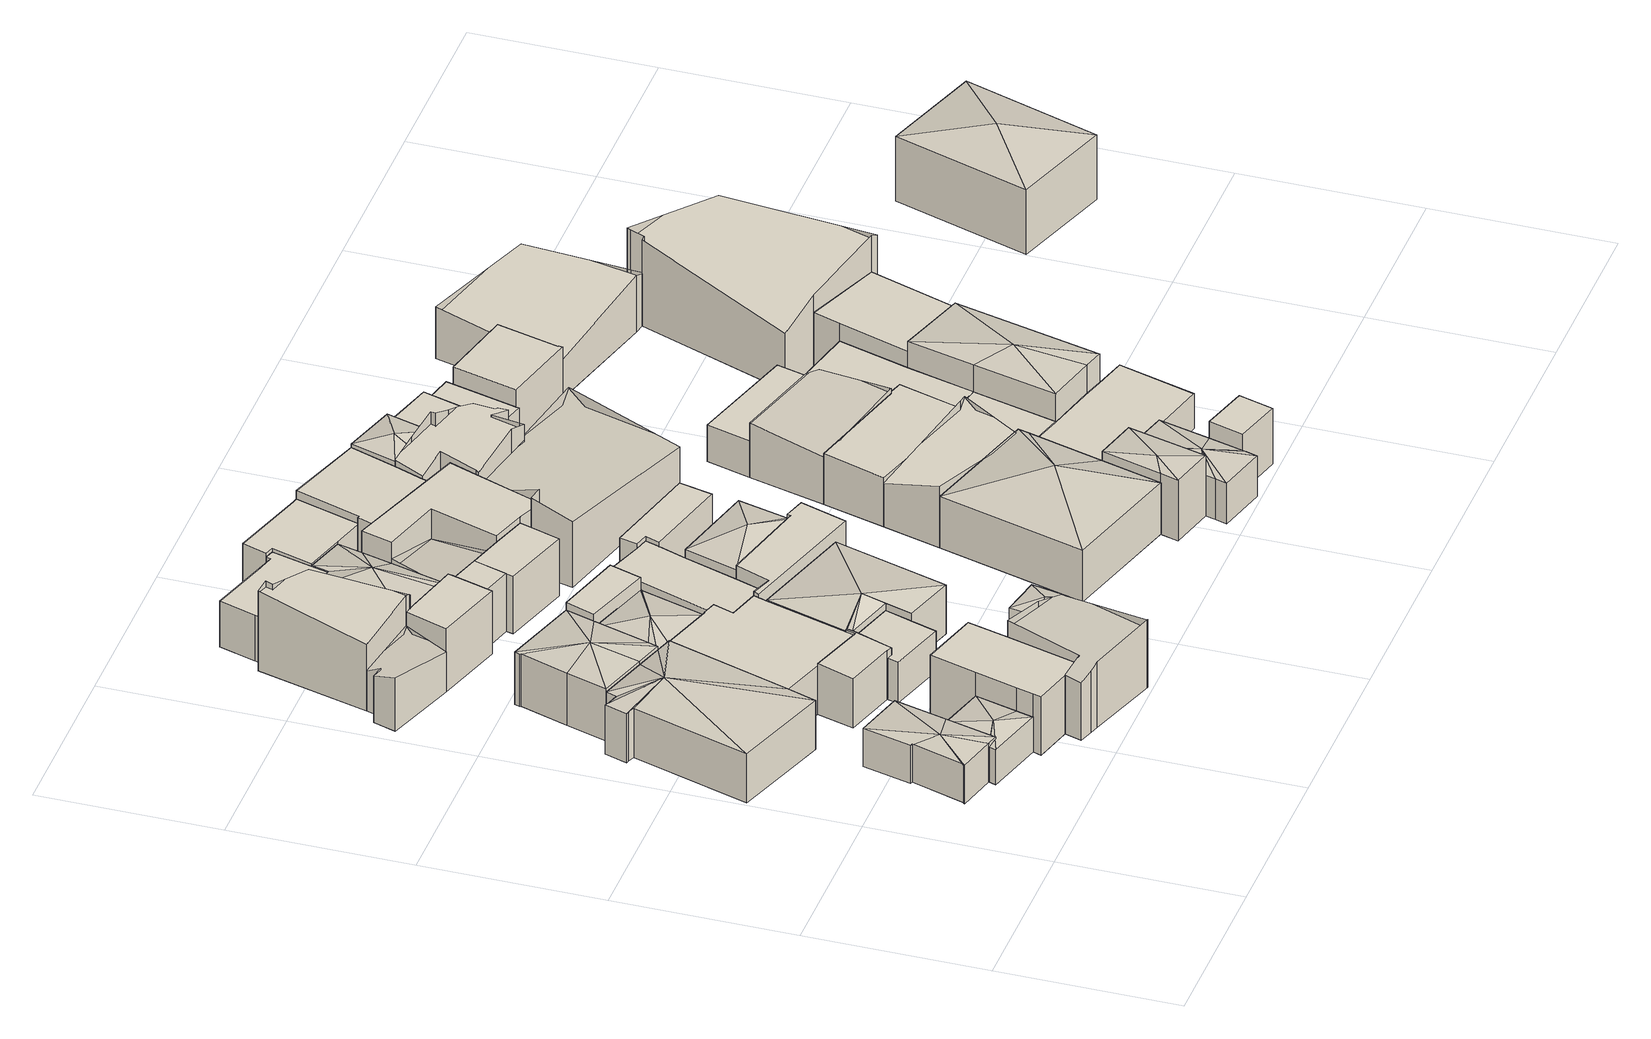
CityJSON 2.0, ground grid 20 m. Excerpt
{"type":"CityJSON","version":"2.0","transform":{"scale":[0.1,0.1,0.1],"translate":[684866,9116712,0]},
"CityObjects":{
"building1":{"type":"Building","attributes":{"Building Type":"Residential","Roof Shape":"hip","Roof Material":"Concrete Glazed Tile","Roof Material Code":"1","Roof Direction":"northwest","Building Height":4.62,"Roof Slope":29.8,"Footprint Area":68.24,"Solar PV Capacity Low":8.54,"Solar PV Capacity High":11.22,"Solar Annual Energy Low":12320,"Solar Annual Energy High":16236,"Suitable PV Area":51.01},"geometry":[{"type":"MultiSurface","lod":"2.2","boundaries":[[[0,1,2,3,4,5,6,7,8,9]],[[9,8,10,11]],[[8,7,12,10]],[[7,6,13,12]],[[6,5,14,13]],[[5,4,15,14]],[[4,3,16,15]],[[3,2,17,16]],[[2,1,18,17]],[[1,0,19,18]],[[0,9,11,19]],[[11,10,20]],[[10,12,20]],[[12,13,20]],[[13,14,20]],[[14,15,20]],[[15,16,20]],[[16,17,20]],[[17,18,20]],[[18,19,20]],[[19,11,20]]]}]},
"building2":{"type":"Building","attributes":{"Building Type":"Residential","Roof Shape":"hip","Roof Material":"Concrete Glazed Tile","Roof Material Code":"1","Roof Direction":"northwest","Building Height":4.24,"Roof Slope":22.6,"Footprint Area":38.37,"Solar PV Capacity Low":4.8,"Solar PV Capacity High":6.31,"Solar Annual Energy Low":6927,"Solar Annual Energy High":9129,"Suitable PV Area":28.68},"geometry":[{"type":"MultiSurface","lod":"2.2","boundaries":[[[21,22,23,8,7,6,24]],[[24,6,25,26]],[[6,7,27,25]],[[7,8,28,27]],[[8,23,29,28]],[[23,22,30,29]],[[22,21,31,30]],[[21,24,26,31]],[[26,25,32]],[[25,27,32]],[[27,28,32]],[[28,29,32]],[[29,30,32]],[[30,31,32]],[[31,26,32]]]}]},
"building3":{"type":"Building","attributes":{"Building Type":"Residential","Roof Shape":"hip","Roof Material":"Concrete Glazed Tile","Roof Material Code":"1","Roof Direction":"northwest","Building Height":5.89,"Roof Slope":23.3,"Footprint Area":209.99,"Solar PV Capacity Low":26.29,"Solar PV Capacity High":34.53,"Solar Annual Energy Low":37913,"Solar Annual Energy High":49966,"Suitable PV Area":156.97},"geometry":[{"type":"MultiSurface","lod":"2.2","boundaries":[[[33,34,35,36,37,38,39,40,41,42,43,44,45]],[[45,44,46,47]],[[44,43,48,46]],[[43,42,49,48]],[[42,41,50,49]],[[41,40,51,50]],[[40,39,52,51]],[[39,38,53,52]],[[38,37,54,53]],[[37,36,55,54]],[[36,35,56,55]],[[35,34,57,56]],[[34,33,58,57]],[[33,45,47,58]],[[47,46,59]],[[46,48,59]],[[48,49,59]],[[49,50,59]],[[50,51,59]],[[51,52,59]],[[52,53,59]],[[53,54,59]],[[54,55,59]],[[55,56,59]],[[56,57,59]],[[57,58,59]],[[58,47,59]]]}]},
"building4":{"type":"Building","attributes":{"Building Type":"Residential","Roof Shape":"flat","Roof Material":"Clay Tile Shingle","Roof Material Code":"3","Roof Direction":"northwest","Building Height":7.02,"Roof Slope":9.8,"Footprint Area":90.69,"Solar PV Capacity Low":11.35,"Solar PV Capacity High":14.91,"Solar Annual Energy Low":16374,"Solar Annual Energy High":21579,"Suitable PV Area":67.79},"geometry":[{"type":"MultiSurface","lod":"2.2","boundaries":[[[60,23,22,21,61,62,63,64,65]],[[65,64,66,67]],[[64,63,68,66]],[[63,62,69,68]],[[62,61,70,69]],[[61,21,71,70]],[[21,22,72,71]],[[22,23,73,72]],[[23,60,74,73]],[[60,65,67,74]],[[67,66,68,69,70,71,72,73,74]]]}]},
"building5":{"type":"Building","attributes":{"Building Type":"Residential","Roof Shape":"gable","Roof Material":"Concrete Glazed Tile","Roof Material Code":"1","Roof Direction":"northwest","Building Height":4.76,"Roof Slope":33.9,"Footprint Area":37.59,"Solar PV Capacity Low":4.71,"Solar PV Capacity High":6.18,"Solar Annual Energy Low":6787,"Solar Annual Energy High":8945,"Suitable PV Area":28.1},"geometry":[{"type":"MultiSurface","lod":"2.2","boundaries":[[[75,76,77,78,79,80]],[[80,79,81,82]],[[79,78,83,81]],[[78,77,84,83]],[[77,76,85,84]],[[76,75,86,85]],[[75,80,82,86]],[[82,81,83,84,85,86]]]}]},
"building6":{"type":"Building","attributes":{"Building Type":"Residential","Roof Shape":"hip","Roof Material":"Concrete Glazed Tile","Roof Material Code":"1","Roof Direction":"northwest","Building Height":6.3,"Roof Slope":21.3,"Footprint Area":99.25,"Solar PV Capacity Low":12.43,"Solar PV Capacity High":16.32,"Solar Annual Energy Low":17918,"Solar Annual Energy High":23615,"Suitable PV Area":74.19},"geometry":[{"type":"MultiSurface","lod":"2.2","boundaries":[[[87,88,89,90,91,92,93,43,42,41]],[[41,42,94,95]],[[42,43,96,94]],[[43,93,97,96]],[[93,92,98,97]],[[92,91,99,98]],[[91,90,100,99]],[[90,89,101,100]],[[89,88,102,101]],[[88,87,103,102]],[[87,41,95,103]],[[95,94,104]],[[94,96,104]],[[96,97,104]],[[97,98,104]],[[98,99,104]],[[99,100,104]],[[100,101,104]],[[101,102,104]],[[102,103,104]],[[103,95,104]]]}]},
"building7":{"type":"Building","attributes":{"Building Type":"Residential","Roof Shape":"shed","Roof Material":"Concrete Glazed Tile","Roof Material Code":"1","Roof Direction":"northwest","Building Height":5.85,"Roof Slope":20,"Footprint Area":28.72,"Solar PV Capacity Low":3.6,"Solar PV Capacity High":4.72,"Solar Annual Energy Low":5186,"Solar Annual Energy High":6834,"Suitable PV Area":21.47},"geometry":[{"type":"MultiSurface","lod":"2.2","boundaries":[[[105,106,107,108,109,110,111,112]],[[112,111,113,114]],[[111,110,115,113]],[[110,109,116,115]],[[109,108,117,116]],[[108,107,118,117]],[[107,106,119,118]],[[106,105,120,119]],[[105,112,114,120]],[[114,113,115,116,117,118,119,120]]]}]},
"building8":{"type":"Building","attributes":{"Building Type":"Residential","Roof Shape":"gable","Roof Material":"Clay Tile Shingle","Roof Material Code":"3","Roof Direction":"northwest","Building Height":6.86,"Roof Slope":26,"Footprint Area":99.42,"Solar PV Capacity Low":12.45,"Solar PV Capacity High":16.35,"Solar Annual Energy Low":17950,"Solar Annual Energy High":23656,"Suitable PV Area":74.32},"geometry":[{"type":"MultiSurface","lod":"2.2","boundaries":[[[121,64,63,62,122,123,124,125,126,127,128]],[[128,127,129,130]],[[127,126,131,129]],[[126,125,132,131]],[[125,124,133,132]],[[124,123,134,133]],[[123,122,135,134]],[[122,62,136,135]],[[62,63,137,136]],[[63,64,138,137]],[[64,121,139,138]],[[121,128,130,139]],[[130,129,131,132,133,134,135,136,137,138,139]]]}]},
"building9":{"type":"Building","attributes":{"Building Type":"Residential","Roof Shape":"flat","Roof Material":"Concrete Glazed Tile","Roof Material Code":"1","Roof Direction":"northwest","Building Height":5.78,"Roof Slope":13.7,"Footprint Area":158.41,"Solar PV Capacity Low":19.83,"Solar PV Capacity High":26.05,"Solar Annual Energy Low":28600,"Solar Annual Energy High":37692,"Suitable PV Area":118.41},"geometry":[{"type":"MultiSurface","lod":"2.2","boundaries":[[[40,39,107,106,105,140,141,142,143,144,145,146]],[[146,145,147,148]],[[145,144,149,147]],[[144,143,150,149]],[[143,142,151,150]],[[142,141,152,151]],[[141,140,153,152]],[[140,105,154,153]],[[105,106,155,154]],[[106,107,156,155]],[[107,39,157,156]],[[39,40,158,157]],[[40,146,148,158]],[[148,147,149,150,151,152,153,154,155,156,157,158]]]}]},
"building10":{"type":"Building","attributes":{"Building Type":"Residential","Roof Shape":"gable","Roof Material":"Concrete Glazed Tile","Roof Material Code":"1","Roof Direction":"northwest","Building Height":7.99,"Roof Slope":26.5,"Footprint Area":95.45,"Solar PV Capacity Low":11.95,"Solar PV Capacity High":15.7,"Solar Annual Energy Low":17233,"Solar Annual Energy High":22712,"Suitable PV Area":71.35},"geometry":[{"type":"MultiSurface","lod":"2.2","boundaries":[[[159,160,161,162,76,75,163,164]],[[164,163,165,166]],[[163,75,167,165]],[[75,76,168,167]],[[76,162,169,168]],[[162,161,170,169]],[[161,160,171,170]],[[160,159,172,171]],[[159,164,166,172]],[[166,165,167,168,169,170,171,172]]]}]},
"building11":{"type":"Building","attributes":{"Building Type":"Residential","Roof Shape":"shed","Roof Material":"Concrete Glazed Tile","Roof Material Code":"1","Roof Direction":"northwest","Building Height":4.9,"Roof Slope":13.9,"Footprint Area":36.56,"Solar PV Capacity Low":4.58,"Solar PV Capacity High":6.01,"Solar Annual Energy Low":6600,"Solar Annual Energy High":8699,"Suitable PV Area":27.33},"geometry":[{"type":"MultiSurface","lod":"2.2","boundaries":[[[111,110,109,173,174,175,176]],[[176,175,177,178]],[[175,174,179,177]],[[174,173,180,179]],[[173,109,181,180]],[[109,110,182,181]],[[110,111,183,182]],[[111,176,178,183]],[[178,177,179,180,181,182,183]]]}]},
"building12":{"type":"Building","attributes":{"Building Type":"Residential","Roof Shape":"flat","Roof Material":"Concrete Glazed Tile","Roof Material Code":"1","Roof Direction":"northwest","Building Height":7.61,"Roof Slope":11.7,"Footprint Area":41.42,"Solar PV Capacity Low":5.19,"Solar PV Capacity High":6.81,"Solar Annual Energy Low":7478,"Solar Annual Energy High":9855,"Suitable PV Area":30.96},"geometry":[{"type":"MultiSurface","lod":"2.2","boundaries":[[[184,185,186,163,75,80,187]],[[187,80,188,189]],[[80,75,190,188]],[[75,163,191,190]],[[163,186,192,191]],[[186,185,193,192]],[[185,184,194,193]],[[184,187,189,194]],[[189,188,190,191,192,193,194]]]}]},
"building13":{"type":"Building","attributes":{"Building Type":"Residential","Roof Shape":"hip","Roof Material":"Concrete Glazed Tile","Roof Material Code":"1","Roof Direction":"northwest","Building Height":5.52,"Roof Slope":25.6,"Footprint Area":62.29,"Solar PV Capacity Low":7.8,"Solar PV Capacity High":10.24,"Solar Annual Energy Low":11246,"Solar Annual Energy High":14821,"Suitable PV Area":46.56},"geometry":[{"type":"MultiSurface","lod":"2.2","boundaries":[[[88,87,41,40,146,145,195,196]],[[196,195,197,198]],[[195,145,199,197]],[[145,146,200,199]],[[146,40,201,200]],[[40,41,202,201]],[[41,87,203,202]],[[87,88,204,203]],[[88,196,198,204]],[[198,197,205]],[[197,199,205]],[[199,200,205]],[[200,201,205]],[[201,202,205]],[[202,203,205]],[[203,204,205]],[[204,198,205]]]}]},
"building14":{"type":"Building","attributes":{"Building Type":"Residential","Roof Shape":"hip","Roof Material":"Concrete Glazed Tile","Roof Material Code":"1","Roof Direction":"northwest","Building Height":6.56,"Roof Slope":26.4,"Footprint Area":16.29,"Solar PV Capacity Low":2.04,"Solar PV Capacity High":2.68,"Solar Annual Energy Low":2941,"Solar Annual Energy High":3876,"Suitable PV Area":12.18},"geometry":[{"type":"MultiSurface","lod":"2.2","boundaries":[[[206,121,128,127,207,208]],[[208,207,209,210]],[[207,127,211,209]],[[127,128,212,211]],[[128,121,213,212]],[[121,206,214,213]],[[206,208,210,214]],[[210,209,215]],[[209,211,215]],[[211,212,215]],[[212,213,215]],[[213,214,215]],[[214,210,215]]]}]},
"building15":{"type":"Building","attributes":{"Building Type":"Residential","Roof Shape":"shed","Roof Material":"Concrete Glazed Tile","Roof Material Code":"1","Roof Direction":"northwest","Building Height":7,"Roof Slope":20,"Footprint Area":27.65,"Solar PV Capacity Low":3.46,"Solar PV Capacity High":4.55,"Solar Annual Energy Low":4992,"Solar Annual Energy High":6579,"Suitable PV Area":20.67},"geometry":[{"type":"MultiSurface","lod":"2.2","boundaries":[[[89,88,195,216]],[[216,195,217,218]],[[195,88,219,217]],[[88,89,220,219]],[[89,216,218,220]],[[218,217,219,220]]]}]},
"building16":{"type":"Building","attributes":{"Building Type":"Residential","Roof Shape":"flat","Roof Material":"Concrete Glazed Tile","Roof Material Code":"1","Roof Direction":"northwest","Building Height":5.49,"Roof Slope":6.1,"Footprint Area":63.83,"Solar PV Capacity Low":7.99,"Solar PV Capacity High":10.5,"Solar Annual Energy Low":11524,"Solar Annual Energy High":15188,"Suitable PV Area":47.71},"geometry":[{"type":"MultiSurface","lod":"2.2","boundaries":[[[221,222,223,224,225,161,160,159,226,227,228]],[[228,227,229,230]],[[227,226,231,229]],[[226,159,232,231]],[[159,160,233,232]],[[160,161,234,233]],[[161,225,235,234]],[[225,224,236,235]],[[224,223,237,236]],[[223,222,238,237]],[[222,221,239,238]],[[221,228,230,239]],[[230,229,231,232,233,234,235,236,237,238,239]]]}]},
"building17":{"type":"Building","attributes":{"Building Type":"Residential","Roof Shape":"shed","Roof Material":"Concrete Glazed Tile","Roof Material Code":"1","Roof Direction":"northwest","Building Height":6.96,"Roof Slope":13.2,"Footprint Area":15.52,"Solar PV Capacity Low":1.94,"Solar PV Capacity High":2.55,"Solar Annual Energy Low":2802,"Solar Annual Energy High":3692,"Suitable PV Area":11.6},"geometry":[{"type":"MultiSurface","lod":"2.2","boundaries":[[[240,241,185,184]],[[184,185,242,243]],[[185,241,244,242]],[[241,240,245,244]],[[240,184,243,245]],[[243,242,244,245]]]}]},
"building18":{"type":"Building","attributes":{"Building Type":"Residential","Roof Shape":"hip","Roof Material":"Concrete Glazed Tile","Roof Material Code":"1","Roof Direction":"northwest","Building Height":5.87,"Roof Slope":26.1,"Footprint Area":142.5,"Solar PV Capacity Low":17.84,"Solar PV Capacity High":23.43,"Solar Annual Energy Low":25728,"Solar Annual Energy High":33907,"Suitable PV Area":106.52},"geometry":[{"type":"MultiSurface","lod":"2.2","boundaries":[[[140,105,112,111,176,175,246,247]],[[247,246,248,249]],[[246,175,250,248]],[[175,176,251,250]],[[176,111,252,251]],[[111,112,253,252]],[[112,105,254,253]],[[105,140,255,254]],[[140,247,249,255]],[[249,248,256]],[[248,250,256]],[[250,251,256]],[[251,252,256]],[[252,253,256]],[[253,254,256]],[[254,255,256]],[[255,249,256]]]}]},
"building19":{"type":"Building","attributes":{"Building Type":"Residential","Roof Shape":"hip","Roof Material":"Concrete Glazed Tile","Roof Material Code":"1","Roof Direction":"northwest","Building Height":5.6,"Roof Slope":26.7,"Footprint Area":105.68,"Solar PV Capacity Low":13.23,"Solar PV Capacity High":17.38,"Solar Annual Energy Low":19080,"Solar Annual Energy High":25146,"Suitable PV Area":79},"geometry":[{"type":"MultiSurface","lod":"2.2","boundaries":[[[257,258,259,227,226,159,163,186,260]],[[260,186,261,262]],[[186,163,263,261]],[[163,159,264,263]],[[159,226,265,264]],[[226,227,266,265]],[[227,259,267,266]],[[259,258,268,267]],[[258,257,269,268]],[[257,260,262,269]],[[262,261,270]],[[261,263,270]],[[263,264,270]],[[264,265,270]],[[265,266,270]],[[266,267,270]],[[267,268,270]],[[268,269,270]],[[269,262,270]]]}]},
"building20":{"type":"Building","attributes":{"Building Type":"Residential","Roof Shape":"shed","Roof Material":"Clay Tile Shingle","Roof Material Code":"3","Roof Direction":"northwest","Building Height":4.72,"Roof Slope":19.1,"Footprint Area":92.11,"Solar PV Capacity Low":11.53,"Solar PV Capacity High":15.15,"Solar Annual Energy Low":16629,"Solar Annual Energy High":21916,"Suitable PV Area":68.85},"geometry":[{"type":"MultiSurface","lod":"2.2","boundaries":[[[271,272,144,143,142,273,274,275,276,277]],[[277,276,278,279]],[[276,275,280,278]],[[275,274,281,280]],[[274,273,282,281]],[[273,142,283,282]],[[142,143,284,283]],[[143,144,285,284]],[[144,272,286,285]],[[272,271,287,286]],[[271,277,279,287]],[[279,278,280,281,282,283,284,285,286,287]]]}]},
"building21":{"type":"Building","attributes":{"Building Type":"Residential","Roof Shape":"gable","Roof Material":"Concrete Glazed Tile","Roof Material Code":"1","Roof Direction":"northwest","Building Height":4.42,"Roof Slope":33.9,"Footprint Area":55.91,"Solar PV Capacity Low":7,"Solar PV Capacity High":9.19,"Solar Annual Energy Low":10093,"Solar Annual Energy High":13302,"Suitable PV Area":41.79},"geometry":[{"type":"MultiSurface","lod":"2.2","boundaries":[[[257,260,186,185,241,288,289]],[[289,288,290,291]],[[288,241,292,290]],[[241,185,293,292]],[[185,186,294,293]],[[186,260,295,294]],[[260,257,296,295]],[[257,289,291,296]],[[291,290,292,293,294,295,296]]]}]},
"building22":{"type":"Building","attributes":{"Building Type":"Residential","Roof Shape":"shed","Roof Material":"Concrete Glazed Tile","Roof Material Code":"1","Roof Direction":"northwest","Building Height":6.86,"Roof Slope":15.6,"Footprint Area":37.45,"Solar PV Capacity Low":4.69,"Solar PV Capacity High":6.16,"Solar Annual Energy Low":6761,"Solar Annual Energy High":8911,"Suitable PV Area":27.99},"geometry":[{"type":"MultiSurface","lod":"2.2","boundaries":[[[297,288,241,240,298,299]],[[299,298,300,301]],[[298,240,302,300]],[[240,241,244,302]],[[241,288,303,244]],[[288,297,304,303]],[[297,299,301,304]],[[301,300,302,244,303,304]]]}]},
"building23":{"type":"Building","attributes":{"Building Type":"Residential","Roof Shape":"shed","Roof Material":"Concrete Glazed Tile","Roof Material Code":"1","Roof Direction":"northwest","Building Height":6.12,"Roof Slope":16.6,"Footprint Area":64.22,"Solar PV Capacity Low":8.04,"Solar PV Capacity High":10.56,"Solar Annual Energy Low":11594,"Solar Annual Energy High":15281,"Suitable PV Area":48},"geometry":[{"type":"MultiSurface","lod":"2.2","boundaries":[[[305,306,274,273,142,141,307,308]],[[308,307,309,310]],[[307,141,311,309]],[[141,142,312,311]],[[142,273,313,312]],[[273,274,314,313]],[[274,306,315,314]],[[306,305,316,315]],[[305,308,310,316]],[[310,309,311,312,313,314,315,316]]]}]},
"building24":{"type":"Building","attributes":{"Building Type":"Residential","Roof Shape":"shed","Roof Material":"Concrete Glazed Tile","Roof Material Code":"1","Roof Direction":"northwest","Building Height":5.73,"Roof Slope":15.7,"Footprint Area":67.15,"Solar PV Capacity Low":8.41,"Solar PV Capacity High":11.04,"Solar Annual Energy Low":12123,"Solar Annual Energy High":15977,"Suitable PV Area":50.19},"geometry":[{"type":"MultiSurface","lod":"2.2","boundaries":[[[317,318,221,228,227,259,319,320,321]],[[321,320,322,323]],[[320,319,324,322]],[[319,259,325,324]],[[259,227,326,325]],[[227,228,327,326]],[[228,221,328,327]],[[221,318,329,328]],[[318,317,330,329]],[[317,321,323,330]],[[323,322,324,325,326,327,328,329,330]]]}]},
"building25":{"type":"Building","attributes":{"Building Type":"Residential","Roof Shape":"hip","Roof Material":"Concrete Glazed Tile","Roof Material Code":"1","Roof Direction":"northwest","Building Height":5.88,"Roof Slope":28.8,"Footprint Area":62.32,"Solar PV Capacity Low":7.8,"Solar PV Capacity High":10.25,"Solar Annual Energy Low":11252,"Solar Annual Energy High":14830,"Suitable PV Area":46.59},"geometry":[{"type":"MultiSurface","lod":"2.2","boundaries":[[[275,274,306,305,331]],[[331,305,332,333]],[[305,306,334,332]],[[306,274,335,334]],[[274,275,336,335]],[[275,331,333,336]],[[333,332,337]],[[332,334,337]],[[334,335,337]],[[335,336,337]],[[336,333,337]]]}]},
"building26":{"type":"Building","attributes":{"Building Type":"Residential","Roof Shape":"shed","Roof Material":"Concrete Glazed Tile","Roof Material Code":"1","Roof Direction":"northwest","Building Height":7.63,"Roof Slope":19.9,"Footprint Area":106.47,"Solar PV Capacity Low":13.33,"Solar PV Capacity High":17.51,"Solar Annual Energy Low":19222,"Solar Annual Energy High":25333,"Suitable PV Area":79.59},"geometry":[{"type":"MultiSurface","lod":"2.2","boundaries":[[[258,257,289,288,297,338,339,340,341]],[[341,340,342,343]],[[340,339,344,342]],[[339,338,345,344]],[[338,297,346,345]],[[297,288,347,346]],[[288,289,348,347]],[[289,257,349,348]],[[257,258,350,349]],[[258,341,343,350]],[[343,342,344,345,346,347,348,349,350]]]}]},
"building27":{"type":"Building","attributes":{"Building Type":"Residential","Roof Shape":"flat","Roof Material":"Concrete Glazed Tile","Roof Material Code":"1","Roof Direction":"northwest","Building Height":5.55,"Roof Slope":13.4,"Footprint Area":40.47,"Solar PV Capacity Low":5.07,"Solar PV Capacity High":6.66,"Solar Annual Energy Low":7307,"Solar Annual Energy High":9630,"Suitable PV Area":30.25},"geometry":[{"type":"MultiSurface","lod":"2.2","boundaries":[[[271,277,276,351,352,353]],[[353,352,354,355]],[[352,351,356,354]],[[351,276,357,356]],[[276,277,358,357]],[[277,271,359,358]],[[271,353,355,359]],[[355,354,356,357,358,359]]]}]},
"building28":{"type":"Building","attributes":{"Building Type":"Residential","Roof Shape":"shed","Roof Material":"Concrete Glazed Tile","Roof Material Code":"1","Roof Direction":"northwest","Building Height":6.49,"Roof Slope":17.7,"Footprint Area":85.66,"Solar PV Capacity Low":10.72,"Solar PV Capacity High":14.09,"Solar Annual Energy Low":15465,"Solar Annual Energy High":20381,"Suitable PV Area":64.03},"geometry":[{"type":"MultiSurface","lod":"2.2","boundaries":[[[321,320,319,360,361,362,363,364]],[[364,363,365,366]],[[363,362,367,365]],[[362,361,368,367]],[[361,360,369,368]],[[360,319,370,369]],[[319,320,371,370]],[[320,321,372,371]],[[321,364,366,372]],[[366,365,367,368,369,370,371,372]]]}]},
"building29":{"type":"Building","attributes":{"Building Type":"Residential","Roof Shape":"hip","Roof Material":"Clay Tile Shingle","Roof Material Code":"3","Roof Direction":"northwest","Building Height":6.24,"Roof Slope":22.6,"Footprint Area":240.18,"Solar PV Capacity Low":30.07,"Solar PV Capacity High":39.5,"Solar Annual Energy Low":43363,"Solar Annual Energy High":57149,"Suitable PV Area":179.54},"geometry":[{"type":"MultiSurface","lod":"2.2","boundaries":[[[373,374,375,376,377,378,379]],[[379,378,380,381]],[[378,377,382,380]],[[377,376,383,382]],[[376,375,384,383]],[[375,374,385,384]],[[374,373,386,385]],[[373,379,381,386]],[[381,380,387]],[[380,382,387]],[[382,383,387]],[[383,384,387]],[[384,385,387]],[[385,386,387]],[[386,381,387]]]}]},
"building30":{"type":"Building","attributes":{"Building Type":"Residential","Roof Shape":"gable","Roof Material":"Concrete Glazed Tile","Roof Material Code":"1","Roof Direction":"northwest","Building Height":5.53,"Roof Slope":27.3,"Footprint Area":242.23,"Solar PV Capacity Low":30.33,"Solar PV Capacity High":39.83,"Solar Annual Energy Low":43733,"Solar Annual Energy High":57637,"Suitable PV Area":181.07},"geometry":[{"type":"MultiSurface","lod":"2.2","boundaries":[[[340,339,338,388,389,390,391,392,393,394,395]],[[395,394,396,397]],[[394,393,398,396]],[[393,392,399,398]],[[392,391,400,399]],[[391,390,401,400]],[[390,389,402,401]],[[389,388,403,402]],[[388,338,404,403]],[[338,339,405,404]],[[339,340,406,405]],[[340,395,397,406]],[[397,396,398,399,400,401,402,403,404,405,406]]]}]},
"building31":{"type":"Building","attributes":{"Building Type":"Residential","Roof Shape":"hip","Roof Material":"Concrete Glazed Tile","Roof Material Code":"1","Roof Direction":"northwest","Building Height":7.31,"Roof Slope":22.2,"Footprint Area":45.21,"Solar PV Capacity Low":5.66,"Solar PV Capacity High":7.43,"Solar Annual Energy Low":8162,"Solar Annual Energy High":10757,"Suitable PV Area":33.79},"geometry":[{"type":"MultiSurface","lod":"2.2","boundaries":[[[407,408,373,379,378,409]],[[409,378,410,411]],[[378,379,412,410]],[[379,373,413,412]],[[373,408,414,413]],[[408,407,415,414]],[[407,409,411,415]],[[411,410,416]],[[410,412,416]],[[412,413,416]],[[413,414,416]],[[414,415,416]],[[415,411,416]]]}]},
"building32":{"type":"Building","attributes":{"Building Type":"Residential","Roof Shape":"gable","Roof Material":"Concrete Glazed Tile","Roof Material Code":"1","Roof Direction":"northwest","Building Height":6.95,"Roof Slope":28.7,"Footprint Area":83.33,"Solar PV Capacity Low":10.43,"Solar PV Capacity High":13.7,"Solar Annual Energy Low":15045,"Solar Annual Energy High":19828,"Suitable PV Area":62.29},"geometry":[{"type":"MultiSurface","lod":"2.2","boundaries":[[[363,362,417,395,394,393,392,391,418,419,420,421,422,423,424,425,426,427]],[[427,426,428,429]],[[426,425,430,428]],[[425,424,431,430]],[[424,423,432,431]],[[423,422,433,432]],[[422,421,434,433]],[[421,420,435,434]],[[420,419,436,435]],[[419,418,437,436]],[[418,391,438,437]],[[391,392,439,438]],[[392,393,440,439]],[[393,394,441,440]],[[394,395,442,441]],[[395,417,443,442]],[[417,362,444,443]],[[362,363,445,444]],[[363,427,429,445]],[[429,428,430,431,432,433,434,435,436,437,438,439,440,441,442,443,444,445]]]}]},
"building33":{"type":"Building","attributes":{"Building Type":"Residential","Roof Shape":"hip","Roof Material":"Concrete Glazed Tile","Roof Material Code":"1","Roof Direction":"northwest","Building Height":7.23,"Roof Slope":26.1,"Footprint Area":33.94,"Solar PV Capacity Low":4.25,"Solar PV Capacity High":5.58,"Solar Annual Energy Low":6129,"Solar Annual Energy High":8077,"Suitable PV Area":25.37},"geometry":[{"type":"MultiSurface","lod":"2.2","boundaries":[[[446,364,363,427,426,447]],[[447,426,448,449]],[[426,427,450,448]],[[427,363,451,450]],[[363,364,452,451]],[[364,446,453,452]],[[446,447,449,453]],[[449,448,454]],[[448,450,454]],[[450,451,454]],[[451,452,454]],[[452,453,454]],[[453,449,454]]]}]},
"building34":{"type":"Building","attributes":{"Building Type":"Residential","Roof Shape":"gable","Roof Material":"Clay Tile Shingle","Roof Material Code":"3","Roof Direction":"northwest","Building Height":5.15,"Roof Slope":32.5,"Footprint Area":96.09,"Solar PV Capacity Low":12.03,"Solar PV Capacity High":15.8,"Solar Annual Energy Low":17349,"Solar Annual Energy High":22864,"Suitable PV Area":71.83},"geometry":[{"type":"MultiSurface","lod":"2.2","boundaries":[[[455,456,376,375,457,458]],[[458,457,459,460]],[[457,375,461,459]],[[375,376,462,461]],[[376,456,463,462]],[[456,455,464,463]],[[455,458,460,464]],[[460,459,461,462,463,464]]]}]},
"building35":{"type":"Building","attributes":{"Building Type":"Residential","Roof Shape":"hip","Roof Material":"Concrete Glazed Tile","Roof Material Code":"1","Roof Direction":"northwest","Building Height":4.86,"Roof Slope":26.2,"Footprint Area":65.85,"Solar PV Capacity Low":8.24,"Solar PV Capacity High":10.83,"Solar Annual Energy Low":11888,"Solar Annual Energy High":15668,"Suitable PV Area":49.22},"geometry":[{"type":"MultiSurface","lod":"2.2","boundaries":[[[465,466,467,468,469,408,407,470,471,472]],[[472,471,473,474]],[[471,470,475,473]],[[470,407,476,475]],[[407,408,477,476]],[[408,469,478,477]],[[469,468,479,478]],[[468,467,480,479]],[[467,466,481,480]],[[466,465,482,481]],[[465,472,474,482]],[[474,473,483]],[[473,475,483]],[[475,476,483]],[[476,477,483]],[[477,478,483]],[[478,479,483]],[[479,480,483]],[[480,481,483]],[[481,482,483]],[[482,474,483]]]}]},
"building36":{"type":"Building","attributes":{"Building Type":"Residential","Roof Shape":"shed","Roof Material":"Clay Tile Shingle","Roof Material Code":"3","Roof Direction":"northwest","Building Height":5.79,"Roof Slope":16.4,"Footprint Area":106.26,"Solar PV Capacity Low":13.3,"Solar PV Capacity High":17.47,"Solar Annual Energy Low":19185,"Solar Annual Energy High":25284,"Suitable PV Area":79.43},"geometry":[{"type":"MultiSurface","lod":"2.2","boundaries":[[[484,485,486,456,455,487,488,489]],[[489,488,490,491]],[[488,487,492,490]],[[487,455,493,492]],[[455,456,494,493]],[[456,486,495,494]],[[486,485,496,495]],[[485,484,497,496]],[[484,489,491,497]],[[491,490,492,493,494,495,496,497]]]}]},
"building37":{"type":"Building","attributes":{"Building Type":"Residential","Roof Shape":"shed","Roof Material":"Concrete Glazed Tile","Roof Material Code":"1","Roof Direction":"northwest","Building Height":5.85,"Roof Slope":17.1,"Footprint Area":39.85,"Solar PV Capacity Low":4.99,"Solar PV Capacity High":6.55,"Solar Annual Energy Low":7195,"Solar Annual Energy High":9483,"Suitable PV Area":29.79},"geometry":[{"type":"MultiSurface","lod":"2.2","boundaries":[[[498,446,447,426,425,424,423,422,499]],[[499,422,500,501]],[[422,423,502,500]],[[423,424,503,502]],[[424,425,504,503]],[[425,426,505,504]],[[426,447,506,505]],[[447,446,507,506]],[[446,498,508,507]],[[498,499,501,508]],[[501,500,502,503,504,505,506,507,508]]]}]},
"building38":{"type":"Building","attributes":{"Building Type":"Residential","Roof Shape":"shed","Roof Material":"Concrete Glazed Tile","Roof Material Code":"1","Roof Direction":"northwest","Building Height":6.75,"Roof Slope":14.5,"Footprint Area":22.04,"Solar PV Capacity Low":2.76,"Solar PV Capacity High":3.62,"Solar Annual Energy Low":3979,"Solar Annual Energy High":5244,"Suitable PV Area":16.47},"geometry":[{"type":"MultiSurface","lod":"2.2","boundaries":[[[467,466,509,510]],[[510,509,511,512]],[[509,466,513,511]],[[466,467,514,513]],[[467,510,512,514]],[[512,511,513,514]]]}]},
"building39":{"type":"Building","attributes":{"Building Type":"Residential","Roof Shape":"gable","Roof Material":"Clay Tile Shingle","Roof Material Code":"3","Roof Direction":"northwest","Building Height":5.74,"Roof Slope":28.3,"Footprint Area":107.66,"Solar PV Capacity Low":13.48,"Solar PV Capacity High":17.71,"Solar Annual Energy Low":19438,"Solar Annual Energy High":25617,"Suitable PV Area":80.48},"geometry":[{"type":"MultiSurface","lod":"2.2","boundaries":[[[485,484,515,516,517,486]],[[486,517,518,519]],[[517,516,520,518]],[[516,515,521,520]],[[515,484,522,521]],[[484,485,523,522]],[[485,486,519,523]],[[519,518,520,521,522,523]]]}]},
"building40":{"type":"Building","attributes":{"Building Type":"Residential","Roof Shape":"shed","Roof Material":"Concrete Glazed Tile","Roof Material Code":"1","Roof Direction":"northwest","Building Height":4.59,"Roof Slope":10.2,"Footprint Area":43.72,"Solar PV Capacity Low":5.47,"Solar PV Capacity High":7.19,"Solar Annual Energy Low":7894,"Solar Annual Energy High":10404,"Suitable PV Area":32.68},"geometry":[{"type":"MultiSurface","lod":"2.2","boundaries":[[[488,487,455,458,457,375,374,524,525]],[[525,524,526,527]],[[524,374,528,526]],[[374,375,529,528]],[[375,457,530,529]],[[457,458,531,530]],[[458,455,532,531]],[[455,487,533,532]],[[487,488,534,533]],[[488,525,527,534]],[[527,526,528,529,530,531,532,533,534]]]}]},
"building41":{"type":"Building","attributes":{"Building Type":"Residential","Roof Shape":"shed","Roof Material":"Concrete Glazed Tile","Roof Material Code":"1","Roof Direction":"northwest","Building Height":4.2,"Roof Slope":15.6,"Footprint Area":150.08,"Solar PV Capacity Low":18.79,"Solar PV Capacity High":24.68,"Solar Annual Energy Low":27097,"Solar Annual Energy High":35711,"Suitable PV Area":112.19},"geometry":[{"type":"MultiSurface","lod":"2.2","boundaries":[[[535,536,524,374,373,408,469,468,537,538,539]],[[539,538,540,541]],[[538,537,542,540]],[[537,468,543,542]],[[468,469,544,543]],[[469,408,545,544]],[[408,373,546,545]],[[373,374,528,546]],[[374,524,547,528]],[[524,536,548,547]],[[536,535,549,548]],[[535,539,541,549]],[[541,540,542,543,544,545,546,528,547,548,549]]]}]},
"building42":{"type":"Building","attributes":{"Building Type":"Residential","Roof Shape":"flat","Roof Material":"Concrete Glazed Tile","Roof Material Code":"1","Roof Direction":"northwest","Building Height":4.7,"Roof Slope":6,"Footprint Area":37.08,"Solar PV Capacity Low":4.64,"Solar PV Capacity High":6.1,"Solar Annual Energy Low":6695,"Solar Annual Energy High":8823,"Suitable PV Area":27.72},"geometry":[{"type":"MultiSurface","lod":"2.2","boundaries":[[[550,551,552,498,499,422,421,420,553]],[[553,420,554,555]],[[420,421,556,554]],[[421,422,557,556]],[[422,499,558,557]],[[499,498,559,558]],[[498,552,560,559]],[[552,551,561,560]],[[551,550,562,561]],[[550,553,555,562]],[[555,554,556,557,558,559,560,561,562]]]}]},
"building43":{"type":"Building","attributes":{"Building Type":"Residential","Roof Shape":"flat","Roof Material":"Concrete Glazed Tile","Roof Material Code":"1","Roof Direction":"northwest","Building Height":4.4,"Roof Slope":12.9,"Footprint Area":63.28,"Solar PV Capacity Low":7.92,"Solar PV Capacity High":10.41,"Solar Annual Energy Low":11424,"Solar Annual Energy High":15056,"Suitable PV Area":47.3},"geometry":[{"type":"MultiSurface","lod":"2.2","boundaries":[[[517,516,515,563,564,565,566]],[[566,565,567,568]],[[565,564,569,567]],[[564,563,570,569]],[[563,515,571,570]],[[515,516,572,571]],[[516,517,573,572]],[[517,566,568,573]],[[568,567,569,570,571,572,573]]]}]},
"building44":{"type":"Building","attributes":{"Building Type":"Residential","Roof Shape":"flat","Roof Material":"Concrete Glazed Tile","Roof Material Code":"1","Roof Direction":"northwest","Building Height":6.79,"Roof Slope":14.9,"Footprint Area":65.31,"Solar PV Capacity Low":8.18,"Solar PV Capacity High":10.74,"Solar Annual Energy Low":11792,"Solar Annual Energy High":15540,"Suitable PV Area":48.82},"geometry":[{"type":"MultiSurface","lod":"2.2","boundaries":[[[574,575,576,577,578,551,550]],[[550,551,579,580]],[[551,578,581,579]],[[578,577,582,581]],[[577,576,583,582]],[[576,575,584,583]],[[575,574,585,584]],[[574,550,580,585]],[[580,579,581,582,583,584,585]]]}]},
"building45":{"type":"Building","attributes":{"Building Type":"Residential","Roof Shape":"shed","Roof Material":"Concrete Glazed Tile","Roof Material Code":"1","Roof Direction":"northwest","Building Height":4.69,"Roof Slope":10.1,"Footprint Area":88.16,"Solar PV Capacity Low":11.04,"Solar PV Capacity High":14.5,"Solar Annual Energy Low":15916,"Solar Annual Energy High":20976,"Suitable PV Area":65.9},"geometry":[{"type":"MultiSurface","lod":"2.2","boundaries":[[[564,563,515,484,489,488,525,586,587]],[[587,586,588,589]],[[586,525,527,588]],[[525,488,534,527]],[[488,489,590,534]],[[489,484,591,590]],[[484,515,592,591]],[[515,563,593,592]],[[563,564,594,593]],[[564,587,589,594]],[[589,588,527,534,590,591,592,593,594]]]}]},
"building46":{"type":"Building","attributes":{"Building Type":"Residential","Roof Shape":"hip","Roof Material":"Concrete Glazed Tile","Roof Material Code":"1","Roof Direction":"northwest","Building Height":7.88,"Roof Slope":25.8,"Footprint Area":140.96,"Solar PV Capacity Low":17.65,"Solar PV Capacity High":23.18,"Solar Annual Energy Low":25449,"Solar Annual Energy High":33540,"Suitable PV Area":105.37},"geometry":[{"type":"MultiSurface","lod":"2.2","boundaries":[[[536,535,595,586,525,524]],[[524,525,596,597]],[[525,586,598,596]],[[586,595,599,598]],[[595,535,600,599]],[[535,536,601,600]],[[536,524,597,601]],[[597,596,602]],[[596,598,602]],[[598,599,602]],[[599,600,602]],[[600,601,602]],[[601,597,602]]]}]},
"building47":{"type":"Building","attributes":{"Building Type":"Residential","Roof Shape":"shed","Roof Material":"Concrete Glazed Tile","Roof Material Code":"1","Roof Direction":"northwest","Building Height":6.59,"Roof Slope":17.9,"Footprint Area":101.32,"Solar PV Capacity Low":12.69,"Solar PV Capacity High":16.66,"Solar Annual Energy Low":18293,"Solar Annual Energy High":24108,"Suitable PV Area":75.74},"geometry":[{"type":"MultiSurface","lod":"2.2","boundaries":[[[603,604,587,586,595,605]],[[605,595,606,607]],[[595,586,608,606]],[[586,587,609,608]],[[587,604,610,609]],[[604,603,611,610]],[[603,605,607,611]],[[607,606,608,609,610,611]]]}]},
"building48":{"type":"Building","attributes":{"Building Type":"Residential","Roof Shape":"gable","Roof Material":"Clay Tile Shingle","Roof Material Code":"3","Roof Direction":"northwest","Building Height":4.53,"Roof Slope":29.2,"Footprint Area":230.6,"Solar PV Capacity Low":28.87,"Solar PV Capacity High":37.92,"Solar Annual Energy Low":41633,"Solar Annual Energy High":54868,"Suitable PV Area":172.37},"geometry":[{"type":"MultiSurface","lod":"2.2","boundaries":[[[612,578,577,576,575,613,614,615,616,617,618]],[[618,617,619,620]],[[617,616,621,619]],[[616,615,622,621]],[[615,614,623,622]],[[614,613,624,623]],[[613,575,625,624]],[[575,576,626,625]],[[576,577,627,626]],[[577,578,628,627]],[[578,612,629,628]],[[612,618,620,629]],[[620,619,621,622,623,624,625,626,627,628,629]]]}]},
"building49":{"type":"Building","attributes":{"Building Type":"Residential","Roof Shape":"gable","Roof Material":"Concrete Glazed Tile","Roof Material Code":"1","Roof Direction":"northwest","Building Height":6.87,"Roof Slope":31.6,"Footprint Area":295.63,"Solar PV Capacity Low":37.01,"Solar PV Capacity High":48.62,"Solar Annual Energy Low":53374,"Solar Annual Energy High":70343,"Suitable PV Area":220.98},"geometry":[{"type":"MultiSurface","lod":"2.2","boundaries":[[[617,616,615,614,630,604,603,631,632]],[[632,631,633,634]],[[631,603,635,633]],[[603,604,636,635]],[[604,630,637,636]],[[630,614,638,637]],[[614,615,639,638]],[[615,616,640,639]],[[616,617,641,640]],[[617,632,634,641]],[[634,633,635,636,637,638,639,640,641]]]}]},
"building50":{"type":"Building","attributes":{"Building Type":"Residential","Roof Shape":"hip","Roof Material":"Concrete Glazed Tile","Roof Material Code":"1","Roof Direction":"northwest","Building Height":7.8,"Roof Slope":25.2,"Footprint Area":189.99,"Solar PV Capacity Low":23.79,"Solar PV Capacity High":31.24,"Solar Annual Energy Low":34301,"Solar Annual Energy High":45207,"Suitable PV Area":142.02},"geometry":[{"type":"MultiSurface","lod":"2.2","boundaries":[[[642,643,644,645]],[[645,644,646,647]],[[644,643,648,646]],[[643,642,649,648]],[[642,645,647,649]],[[647,646,650]],[[646,648,650]],[[648,649,650]],[[649,647,650]]]}]}
},
"vertices":[
[101,232,0],[87,178,0],[90,177,0],[71,116,0],[70,117,0],[70,116,0],[114,105,0],[127,102,0],[142,159,0],[157,217,0],[142,159,46],[157,217,46],[127,102,46],[114,105,46],[70,116,46],[70,117,46],[71,116,46],[90,177,46],[87,178,46],[101,232,46],[103,152,54],
[177,79,0],[182,98,0],[195,145,0],[111,97,0],[114,105,42],[111,97,42],[127,102,42],[142,159,42],[195,145,42],[182,98,42],[177,79,42],[150,112,49],
[43,482,0],[35,457,0],[39,456,0],[46,453,0],[5,322,0],[115,286,0],[126,318,0],[170,456,0],[151,462,0],[121,471,0],[65,488,0],[61,476,0],[45,481,0],[61,476,59],[45,481,59],[65,488,59],[121,471,59],[151,462,59],[170,456,59],[126,318,59],[115,286,59],[5,322,59],[46,453,59],[39,456,59],[35,457,59],[43,482,59],[88,435,73],
[210,197,0],[174,70,0],[217,59,0],[241,52,0],[264,134,0],[276,179,0],[264,134,70],[276,179,70],[241,52,70],[217,59,70],[174,70,70],[177,79,70],[182,98,70],[195,145,70],[210,197,70],
[114,712,0],[42,730,0],[37,714,0],[25,717,0],[17,692,0],[98,665,0],[17,692,64],[98,665,48],[25,717,56],[37,714,58],[42,730,48],[114,712,59],
[155,473,0],[174,536,0],[184,568,0],[98,594,0],[96,588,0],[97,587,0],[79,533,0],[121,471,63],[151,462,63],[65,488,63],[79,533,63],[97,587,63],[96,588,63],[98,594,63],[184,568,63],[174,536,63],[155,473,63],[125,524,72],
[240,295,0],[237,284,0],[174,303,0],[162,262,0],[220,245,0],[227,243,0],[241,288,0],[242,294,0],[241,288,60],[242,294,60],[227,243,58],[220,245,59],[162,262,59],[174,303,61],[237,284,60],[240,295,60],
[313,118,0],[211,40,0],[227,35,0],[237,32,0],[319,6,0],[318,6,0],[351,102,0],[352,106,0],[351,102,69],[352,106,69],[318,6,82],[319,6,82],[237,32,79],[227,35,75],[211,40,69],[217,59,71],[241,52,80],[264,134,90],[313,118,84],
[267,386,0],[270,395,0],[272,401,0],[237,411,0],[245,434,0],[229,439,0],[229,438,0],[229,439,58],[229,438,58],[245,434,58],[237,411,58],[272,401,58],[270,395,58],[267,386,58],[240,295,58],[237,284,58],[174,303,58],[126,318,58],[170,456,58],
[149,825,0],[86,842,0],[88,850,0],[76,854,0],[120,711,0],[120,710,0],[120,711,93],[120,710,93],[114,712,96],[42,730,80],[76,854,96],[88,850,101],[86,842,100],[149,825,80],
[217,233,0],[281,214,0],[289,242,0],[298,272,0],[289,242,50],[298,272,50],[281,214,49],[217,233,49],[220,245,50],[227,243,50],[241,288,51],
[178,652,0],[189,689,0],[190,693,0],[175,642,0],[98,665,76],[175,642,76],[114,712,76],[120,711,76],[190,693,76],[189,689,76],[178,652,76],
[251,512,0],[252,512,0],[251,512,55],[252,512,55],[229,439,55],[229,438,55],[170,456,55],[151,462,55],[155,473,55],[174,536,55],[198,485,64],
[318,150,0],[356,101,0],[364,141,0],[356,101,66],[364,141,66],[351,102,66],[352,106,66],[313,118,66],[318,150,66],[342,120,70],
[261,547,0],[251,512,70],[261,547,71],[174,536,71],[184,568,72],
[192,883,0],[190,878,0],[171,883,0],[104,903,0],[91,862,0],[185,816,0],[190,835,0],[202,880,0],[190,835,55],[202,880,55],[185,816,55],[149,825,55],[86,842,55],[88,850,55],[91,862,55],[104,903,55],[171,883,55],[190,878,55],[192,883,55],
[217,641,0],[228,678,0],[189,689,71],[178,652,70],[228,678,70],[217,641,70],
[347,225,0],[385,352,0],[347,225,59],[385,352,59],[289,242,59],[298,272,59],[241,288,59],[242,294,59],[240,295,59],[267,386,59],[289,294,72],
[218,761,0],[227,795,0],[234,822,0],[199,691,0],[190,693,56],[199,691,56],[120,711,56],[149,825,56],[185,816,56],[190,835,56],[234,822,56],[227,795,56],[218,761,56],[190,772,67],
[326,540,0],[282,554,0],[296,393,0],[308,431,0],[326,490,0],[336,520,0],[341,536,0],[336,520,50],[341,536,50],[326,490,49],[308,431,48],[296,393,47],[272,401,47],[237,411,48],[245,434,48],[282,554,51],[326,540,50],
[266,667,0],[287,742,0],[266,667,57],[287,742,44],[228,678,67],[189,689,44],[190,693,45],[199,691,50],[218,761,61],
[305,655,0],[215,633,0],[292,610,0],[215,633,69],[292,610,69],[217,641,69],[266,667,70],[305,655,70],
[410,411,0],[409,407,0],[420,353,0],[434,404,0],[420,353,61],[434,404,63],[270,395,62],[272,401,63],[296,393,62],[308,431,64],[409,407,63],[410,411,63],
[287,885,0],[200,910,0],[270,813,0],[272,812,0],[292,884,0],[272,812,57],[292,884,59],[270,813,57],[234,822,58],[190,835,58],[202,880,59],[192,883,59],[200,910,60],[287,885,59],
[424,466,0],[410,411,59],[424,466,59],[409,407,59],[308,431,59],[326,490,59],[376,441,67],
[322,649,0],[336,645,0],[362,725,0],[370,749,0],[362,725,79],[370,749,80],[336,645,76],[322,649,76],[305,655,77],[266,667,77],[287,742,80],[218,761,81],[227,795,82],
[432,496,0],[441,533,0],[331,560,0],[441,533,55],[331,560,55],[432,496,55],[336,520,55],[341,536,55],[326,540,55],
[264,796,0],[354,768,0],[355,773,0],[366,805,0],[382,856,0],[366,805,66],[382,856,68],[355,773,65],[354,768,65],[264,796,66],[270,813,66],[272,812,66],[292,884,69],
[597,143,0],[621,228,0],[624,239,0],[488,277,0],[442,113,0],[578,76,0],[578,75,0],[578,76,62],[578,75,62],[442,113,62],[488,277,62],[624,239,62],[621,228,62],[597,143,62],[552,178,78],
[310,602,0],[501,552,0],[535,679,0],[447,702,0],[445,696,0],[423,702,0],[369,719,0],[371,722,0],[369,719,58],[371,722,56],[423,702,66],[445,696,69],[447,702,66],[535,679,77],[501,552,55],[310,602,79],[322,649,90],[336,645,92],[362,725,55],
[622,43,0],[645,131,0],[572,56,0],[578,76,73],[572,56,73],[578,75,73],[597,143,73],[645,131,73],[622,43,73],[599,87,79],
[384,764,0],[456,734,0],[486,726,0],[489,738,0],[484,739,0],[491,764,0],[466,771,0],[447,776,0],[426,782,0],[428,788,0],[394,797,0],[428,788,95],[394,797,85],[426,782,96],[447,776,87],[466,771,80],[491,764,69],[484,739,72],[489,738,70],[486,726,72],[456,734,84],[447,702,87],[445,696,88],[423,702,96],[369,719,75],[371,722,76],[384,764,81],[355,773,69],[366,805,74],
[443,838,0],[428,787,0],[428,788,72],[428,787,72],[394,797,72],[366,805,72],[382,856,72],[443,838,72],[403,818,79],
[637,304,0],[506,341,0],[627,238,0],[645,302,0],[627,238,52],[645,302,74],[624,239,52],[488,277,74],[506,341,52],[637,304,73],
[674,18,0],[675,22,0],[685,60,0],[700,117,0],[650,130,0],[619,32,0],[615,19,0],[670,5,0],[615,19,49],[670,5,49],[619,32,49],[622,43,49],[645,131,49],[650,130,49],[700,117,49],[685,60,49],[675,22,49],[674,18,49],[655,58,56],
[647,381,0],[647,379,0],[525,410,0],[646,302,0],[650,318,0],[665,376,0],[650,318,58],[665,376,60],[646,302,58],[637,304,58],[506,341,59],[525,410,61],[647,379,60],[647,381,60],
[507,821,0],[492,764,0],[491,764,59],[492,764,59],[466,771,59],[447,776,59],[426,782,59],[428,788,59],[428,787,59],[443,838,61],[507,821,60],
[729,8,0],[739,46,0],[729,8,67],[739,46,68],[675,22,68],[685,60,69],
[669,461,0],[645,467,0],[547,494,0],[547,494,66],[525,410,57],[645,467,67],[669,461,57],[647,381,66],[647,379,66],
[670,215,0],[693,308,0],[670,215,46],[693,308,47],[621,228,46],[624,239,46],[627,238,46],[645,302,47],[637,304,47],[646,302,47],[650,318,47],
[750,195,0],[728,201,0],[708,115,0],[764,101,0],[786,186,0],[764,101,42],[786,186,44],[708,115,42],[700,117,42],[650,130,43],[645,131,43],[597,143,43],[670,215,45],[728,201,45],[750,195,45],
[528,731,0],[547,803,0],[549,811,0],[528,728,0],[489,738,47],[528,728,47],[484,739,47],[491,764,47],[492,764,47],[507,821,47],[549,811,47],[547,803,47],[528,731,47],
[669,463,0],[673,475,0],[682,509,0],[561,543,0],[682,509,44],[561,543,44],[673,475,44],[669,463,44],[669,461,44],[645,467,44],[547,494,44],
[613,710,0],[614,715,0],[613,715,0],[619,738,0],[631,784,0],[547,803,68],[528,731,68],[631,784,68],[619,738,68],[613,715,68],[614,715,68],[613,710,68],
[712,383,0],[735,461,0],[712,383,48],[735,461,48],[665,376,48],[647,381,48],[669,461,48],[669,463,48],[673,475,48],
[791,359,0],[693,308,79],[670,215,79],[712,383,79],[791,359,79],[750,195,79],[728,201,79],[724,277,90],
[831,459,0],[744,491,0],[800,356,0],[791,359,66],[800,356,66],[712,383,67],[735,461,69],[744,491,70],[831,459,69],
[649,854,0],[755,679,0],[766,677,0],[769,676,0],[773,691,0],[774,695,0],[804,815,0],[774,695,60],[804,815,45],[773,691,60],[769,676,62],[766,677,63],[755,679,68],[614,715,46],[613,715,45],[619,738,48],[631,784,54],[649,854,62],
[702,507,0],[840,456,0],[911,644,0],[840,456,108],[911,644,69],[831,459,113],[744,491,92],[702,507,69],[766,677,104],[769,676,106],[773,691,108],[774,695,109],
[1051,505,0],[1002,353,0],[1115,316,0],[1165,468,0],[1115,316,78],[1165,468,78],[1002,353,78],[1051,505,78],[1083,410,93]
]}
